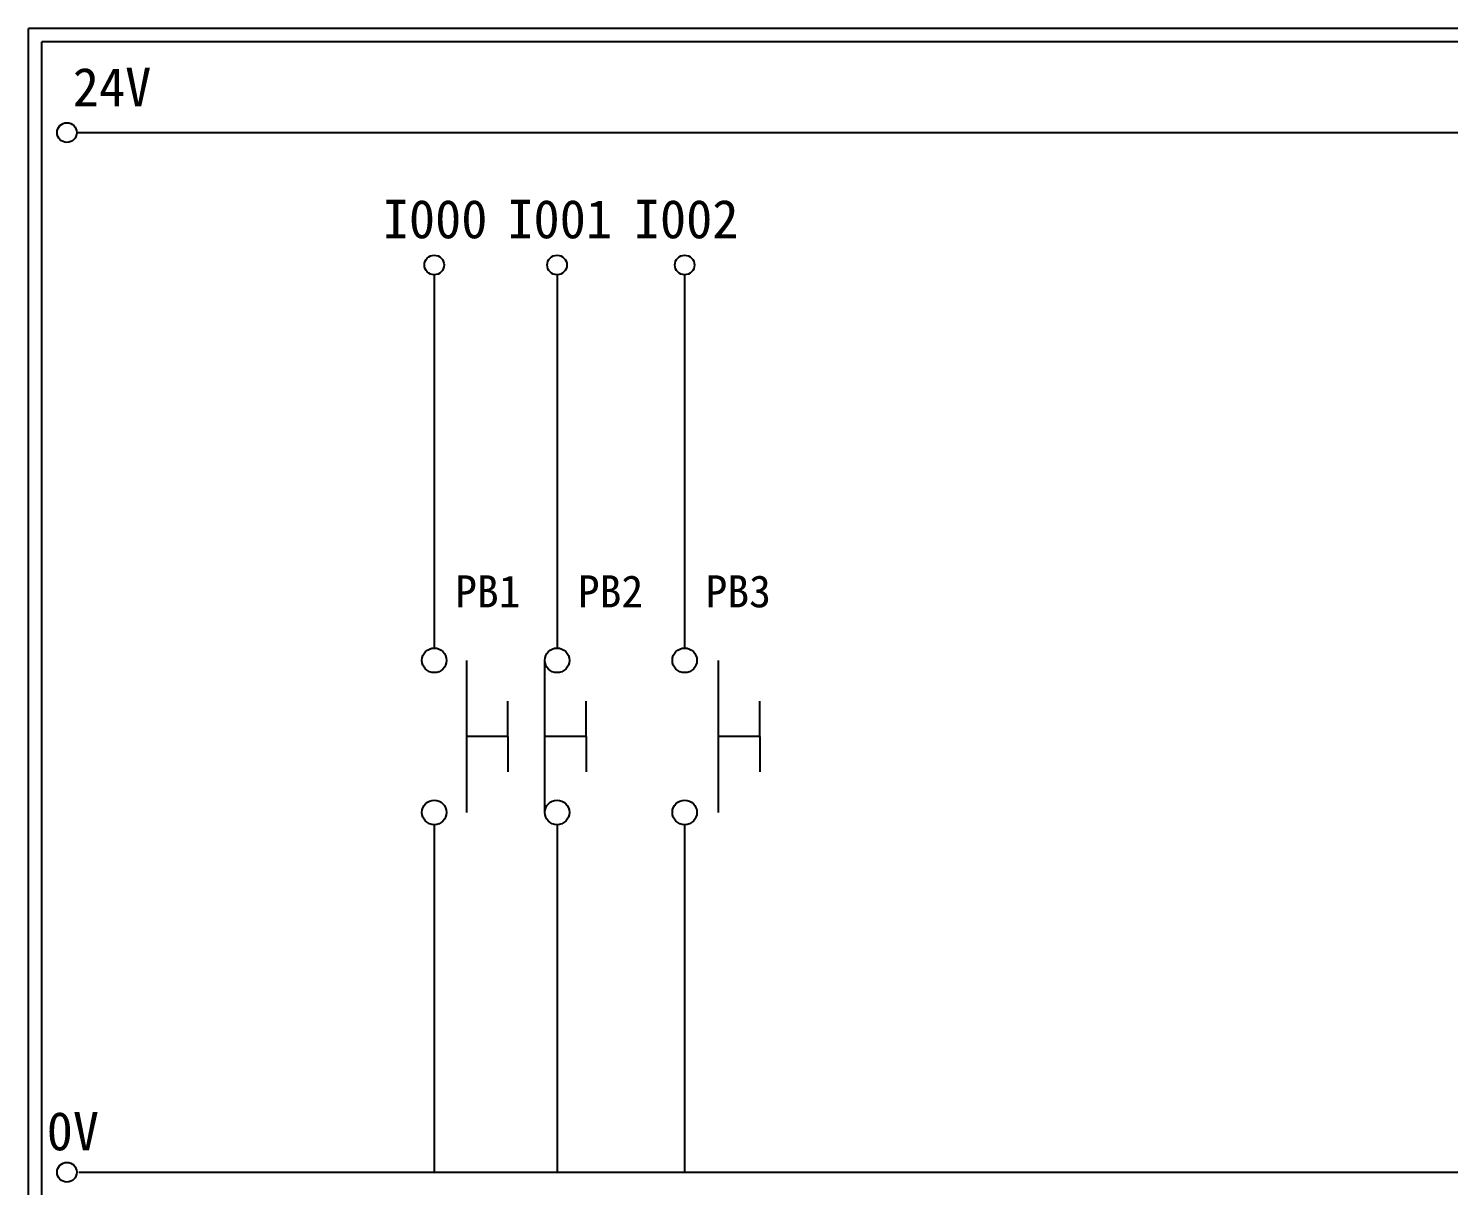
# Model space of a CAD drawing. Extents: x 275 to 562, y 265 to 469.
# Drawn here: x 274.9 to 407.8, y 360.6 to 468.9 of the extents above; entities that cross this region are included whole.
import ezdxf

# ---------------------------------------------------------------- set-up
doc = ezdxf.new("R2010")
doc.units = 0
doc.layers.get('0').update_dxf_attribs({"linetype": 'CONTINUOUS'})
doc.layers.add('圖框層', color=7, linetype='CONTINUOUS')
doc.layers.add('標尺寸層', color=3, linetype='CONTINUOUS')
doc.styles.add('STSL', font='kaiu.ttf')

msp = doc.modelspace()

# ---------------------------------------------------------------- linework, layer by layer
for p, q in [((319.75, 402.67), (319.75, 405.98)), ((327.07, 402.67), (327.07, 405.98)), ((343.32, 402.67), (343.32, 405.98)), ((319.75, 402.67), (319.75, 399.36)), ((327.07, 402.67), (327.07, 399.36)), ((343.32, 402.67), (343.32, 399.36))]:
    msp.add_line(p, q)
at = {"layer": '圖框層', "color": 7}
for p, q in [((561.9, 468.91), (274.9, 468.91)), ((274.9, 264.95), (274.9, 468.91)), ((560.65, 467.66), (276.15, 467.66)), ((276.15, 266.2), (276.15, 467.66))]:
    msp.add_line(p, q, dxfattribs=at)
at = {"layer": '標尺寸層', "color": 7}
for p, q in [((279.42, 459.17), (557.02, 459.17)), ((312.87, 445.86), (312.87, 410.94)), ((324.36, 445.86), (324.36, 410.94)), ((336.3, 445.86), (336.3, 410.94)), ((315.88, 409.79), (315.88, 395.56)), ((323.2, 409.79), (323.2, 395.56)), ((339.45, 409.79), (339.45, 395.56)), ((319.75, 402.67), (315.88, 402.67)), ((327.07, 402.67), (323.2, 402.67)), ((343.32, 402.67), (339.45, 402.67)), ((312.87, 394.41), (312.87, 361.9)), ((324.36, 394.41), (324.36, 361.9)), ((336.3, 394.41), (336.3, 361.9)), ((279.63, 361.9), (557.5, 361.9))]:
    msp.add_line(p, q, dxfattribs=at)
for centre, radius in [((278.5, 459.17), 0.92), ((312.87, 446.78), 0.92), ((324.36, 446.78), 0.92), ((336.3, 446.78), 0.92), ((312.87, 409.79), 1.15), ((324.36, 409.79), 1.15), ((336.3, 409.79), 1.15), ((312.87, 395.56), 1.15), ((324.36, 395.56), 1.15), ((336.3, 395.56), 1.15), ((278.5, 361.9), 0.92)]:
    msp.add_circle(centre, radius, dxfattribs=at)

# ---------------------------------------------------------------- texts
at = {"layer": '圖框層', "color": 4, "style": 'STSL'}
for s, height, p in [('24V', 3.6, (279.05, 461.63)), ('I000', 3.6, (308.05, 449.28)), ('I001', 3.6, (319.71, 449.28)), ('I002', 3.6, (331.54, 449.28)), ('PB1', 3, (314.82, 414.75)), ('PB2', 3, (326.3, 414.75)), ('PB3', 3, (338.25, 414.75)), ('0V', 3.6, (276.61, 363.95))]:
    msp.add_text(s, height=height, dxfattribs=at).set_placement(p)

doc.saveas('drawing.dxf')
